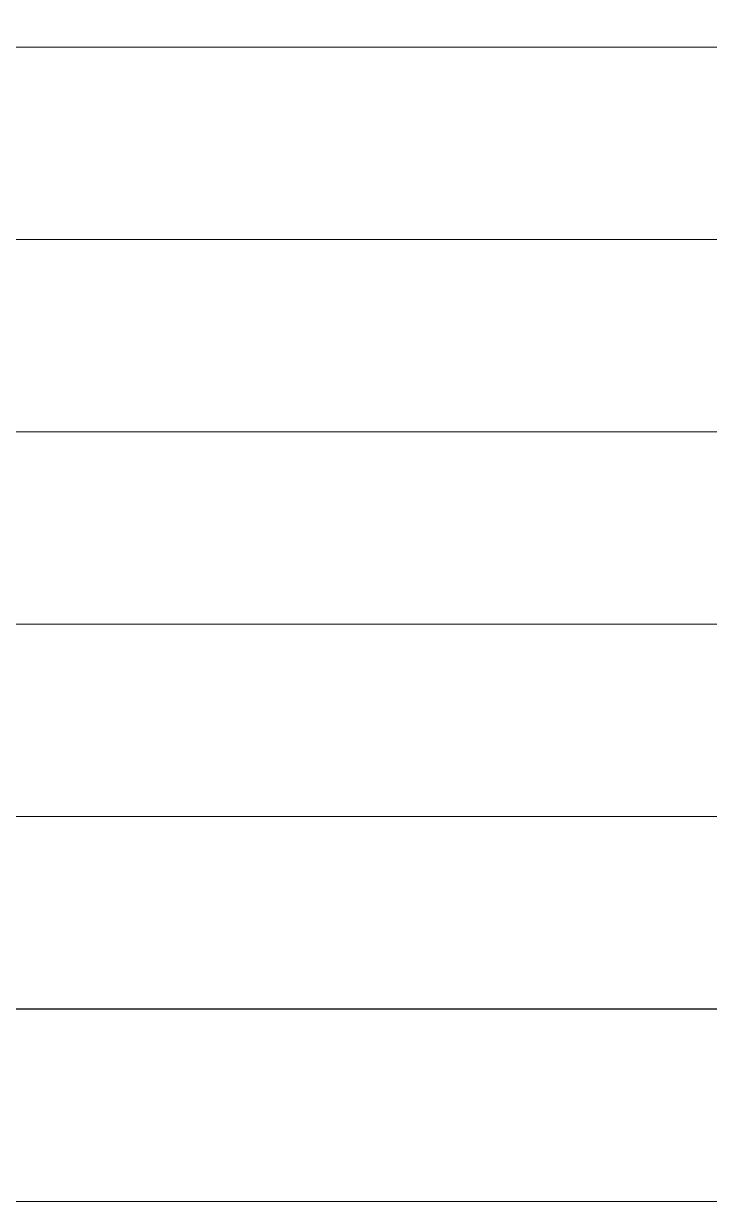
# Model space of a CAD drawing. Header units: metres. Extents: x -5 to 458, y -5 to 65.
# Drawn here: x 435.32 to 437.102, y 0.026 to 3.088 of the extents above; entities that cross this region are included whole.
import ezdxf

# ---------------------------------------------------------------- set-up
doc = ezdxf.new("R2010")
doc.units = ezdxf.units.M
doc.layers.add('Level 63', color=7, linetype='Continuous', lineweight=0)
doc.layers.add('YOLO_STAMP', color=1, linetype='Continuous')

msp = doc.modelspace()

# ---------------------------------------------------------------- linework, layer by layer
at = {"layer": 'Level 63', "color": 7, "linetype": 'Continuous', "lineweight": 0}
for p, q in [((433.247039, 3.026369), (439.747039, 3.026369)), ((433.247039, 2.526369), (439.747039, 2.526369)), ((433.247039, 2.026369), (439.747039, 2.026369)), ((433.247039, 1.526369), (439.747039, 1.526369)), ((433.247039, 1.026369), (439.747039, 1.026369))]:
    msp.add_line(p, q, dxfattribs=at)
at = {"layer": 'Level 63', "color": 7, "linetype": 'Continuous', "lineweight": 13}
for points in [[(410.197039, 0.026369), (452.247039, 0.026369), (452.247039, 59.426369), (410.197039, 59.426369)], [(412.197039, 0.526369), (451.747039, 0.526369), (451.747039, 58.926369), (412.197039, 58.926369)]]:
    msp.add_3dface(points, dxfattribs=at)
at = {"layer": 'YOLO_STAMP'}
msp.add_lwpolyline([(433.247039, 6.026369), (451.747039, 6.026369), (451.747039, 0.526369), (433.247039, 0.526369)], close=True, dxfattribs=at)

doc.saveas('drawing.dxf')
